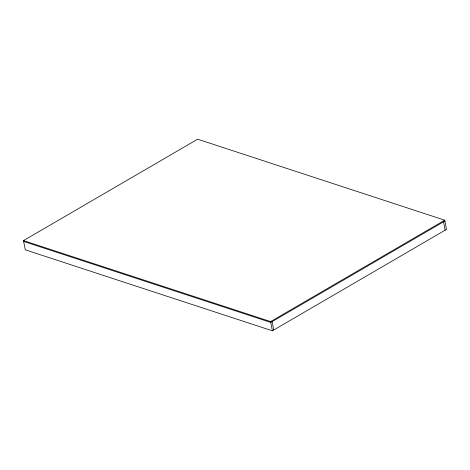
<?xml version="1.0" encoding="UTF-8"?>
<svg xmlns="http://www.w3.org/2000/svg" width="470" height="470" viewBox="0 0 470 470"><rect width="100%" height="100%" fill="white"/><g stroke="black" fill="none" stroke-linecap="round" stroke-linejoin="round"><path stroke-width="0.7" d="M23.5 240.605L197.629 139.202L444.743 220.189L446.5 229.395L272.371 330.798L25.257 249.811L23.5 240.605L270.614 321.592L444.743 220.189M444.902 221.023L270.779 322.426L23.659 241.439M443.545 221.817L445.137 230.188M272.136 321.639L273.734 330.011M270.614 321.592L272.371 330.798"/></g></svg>
